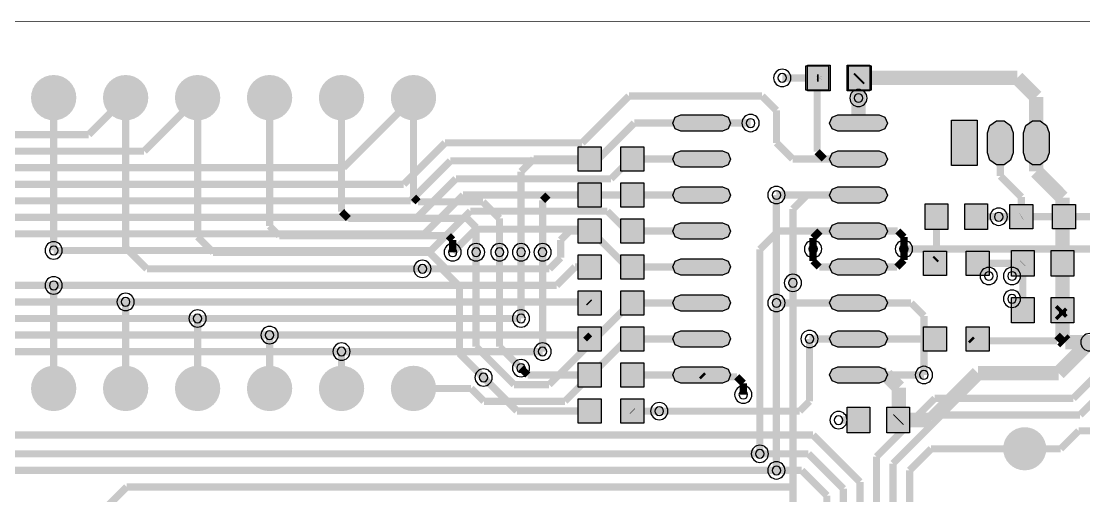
# Model space of a CAD drawing. Header units: millimetres. Extents: x -2 to 166, y 0 to 101.
# Drawn here: x 91.2 to 128.7, y 82.67 to 99.41 of the extents above; entities that cross this region are included whole.
import ezdxf

# ---------------------------------------------------------------- set-up
doc = ezdxf.new("R2010")
doc.units = ezdxf.units.MM
doc.header["$MEASUREMENT"] = 0
for name, color, linetype, true_color in [('Board-Outline-Layer', 7, 'Continuous', 0xff00ff), ('Bottom-Layer', 7, 'Continuous', 0x0000ff), ('Hole-Layer', 7, 'Continuous', 0x222222), ('Multi-Layer', 7, 'Continuous', 0xc0c0c0), ('Top-Layer', 7, 'Continuous', 0xff0000)]:
    doc.layers.add(name, color=color, linetype=linetype, true_color=true_color)

msp = doc.modelspace()

# ---------------------------------------------------------------- hatches: boundary and pattern name
at = {"layer": 'Bottom-Layer'}
for points in [[(91.543, 96.717, 1), (93.143, 96.717, 1)], [(91.543, 96.717, 1), (93.143, 96.717, 1)], [(94.083, 96.717, 1), (95.683, 96.717, 1)], [(94.083, 96.717, 1), (95.683, 96.717, 1)], [(96.623, 96.717, 1), (98.223, 96.717, 1)], [(96.623, 96.717, 1), (98.223, 96.717, 1)], [(99.164, 96.717, 1), (100.764, 96.717, 1)], [(99.164, 96.717, 1), (100.764, 96.717, 1)], [(101.704, 96.717, 1), (103.304, 96.717, 1)], [(101.704, 96.717, 1), (103.304, 96.717, 1)], [(104.244, 96.717, 1), (105.844, 96.717, 1)], [(104.244, 96.717, 1), (105.844, 96.717, 1)], [(119.694, 97.845), (119.694, 96.981), (118.888, 96.981), (118.888, 97.845)], [(121.201, 97.845), (121.201, 96.981), (120.395, 96.981), (120.395, 97.845)], [(115.946, 96.109), (116.149, 96.025), (116.233, 95.822), (116.149, 95.619), (115.946, 95.535), (114.482, 95.535), (114.279, 95.619), (114.195, 95.822), (114.279, 96.025), (114.482, 96.109)], [(121.484, 96.109), (121.687, 96.025), (121.771, 95.822), (121.687, 95.619), (121.484, 95.535), (120.02, 95.535), (119.817, 95.619), (119.733, 95.822), (119.817, 96.025), (120.02, 96.109)], [(124.038, 94.323), (124.038, 95.923), (124.938, 95.923), (124.938, 94.323)], [(126.208, 94.773), (126.122, 94.509), (125.897, 94.345), (125.619, 94.345), (125.394, 94.509), (125.308, 94.773), (125.308, 95.473), (125.394, 95.738), (125.619, 95.901), (125.897, 95.901), (126.122, 95.738), (126.208, 95.473)], [(127.478, 94.773), (127.392, 94.509), (127.167, 94.345), (126.889, 94.345), (126.664, 94.509), (126.578, 94.773), (126.578, 95.473), (126.664, 95.738), (126.889, 95.901), (127.167, 95.901), (127.392, 95.738), (127.478, 95.473)], [(111.664, 94.984), (111.664, 94.12), (110.858, 94.12), (110.858, 94.984)], [(113.171, 94.984), (113.171, 94.12), (112.364, 94.12), (112.364, 94.984)], [(115.946, 94.839), (116.149, 94.755), (116.233, 94.552), (116.149, 94.349), (115.946, 94.265), (114.482, 94.265), (114.279, 94.349), (114.195, 94.552), (114.279, 94.755), (114.482, 94.839)], [(121.484, 94.839), (121.687, 94.755), (121.771, 94.552), (121.687, 94.349), (121.484, 94.265), (120.02, 94.265), (119.817, 94.349), (119.733, 94.552), (119.817, 94.755), (120.02, 94.839)], [(111.664, 93.714), (111.664, 92.85), (110.858, 92.85), (110.858, 93.714)], [(113.171, 93.714), (113.171, 92.85), (112.364, 92.85), (112.364, 93.714)], [(115.946, 93.569), (116.149, 93.485), (116.233, 93.282), (116.149, 93.079), (115.946, 92.995), (114.482, 92.995), (114.279, 93.079), (114.195, 93.282), (114.279, 93.485), (114.482, 93.569)], [(121.484, 93.569), (121.687, 93.485), (121.771, 93.282), (121.687, 93.079), (121.484, 92.995), (120.02, 92.995), (119.817, 93.079), (119.733, 93.282), (119.817, 93.485), (120.02, 93.569)], [(111.664, 92.444), (111.664, 91.58), (110.858, 91.58), (110.858, 92.444)], [(113.171, 92.444), (113.171, 91.58), (112.364, 91.58), (112.364, 92.444)], [(115.946, 92.299), (116.149, 92.215), (116.233, 92.012), (116.149, 91.809), (115.946, 91.725), (114.482, 91.725), (114.279, 91.809), (114.195, 92.012), (114.279, 92.215), (114.482, 92.299)], [(121.484, 92.299), (121.687, 92.215), (121.771, 92.012), (121.687, 91.809), (121.484, 91.725), (120.02, 91.725), (119.817, 91.809), (119.733, 92.012), (119.817, 92.215), (120.02, 92.299)], [(111.664, 91.174), (111.664, 90.31), (110.858, 90.31), (110.858, 91.174)], [(113.171, 91.174), (113.171, 90.31), (112.364, 90.31), (112.364, 91.174)], [(115.946, 91.029), (116.149, 90.945), (116.233, 90.742), (116.149, 90.539), (115.946, 90.455), (114.482, 90.455), (114.279, 90.539), (114.195, 90.742), (114.279, 90.945), (114.482, 91.029)], [(121.484, 91.029), (121.687, 90.945), (121.771, 90.742), (121.687, 90.539), (121.484, 90.455), (120.02, 90.455), (119.817, 90.539), (119.733, 90.742), (119.817, 90.945), (120.02, 91.029)], [(111.664, 89.904), (111.664, 89.04), (110.858, 89.04), (110.858, 89.904)], [(113.171, 89.904), (113.171, 89.04), (112.364, 89.04), (112.364, 89.904)], [(115.946, 89.759), (116.149, 89.675), (116.233, 89.472), (116.149, 89.269), (115.946, 89.185), (114.482, 89.185), (114.279, 89.269), (114.195, 89.472), (114.279, 89.675), (114.482, 89.759)], [(121.484, 89.759), (121.687, 89.675), (121.771, 89.472), (121.687, 89.269), (121.484, 89.185), (120.02, 89.185), (119.817, 89.269), (119.733, 89.472), (119.817, 89.675), (120.02, 89.759)], [(111.664, 88.634), (111.664, 87.77), (110.858, 87.77), (110.858, 88.634)], [(113.171, 88.634), (113.171, 87.77), (112.364, 87.77), (112.364, 88.634)], [(115.946, 88.489), (116.149, 88.405), (116.233, 88.202), (116.149, 87.999), (115.946, 87.915), (114.482, 87.915), (114.279, 87.999), (114.195, 88.202), (114.279, 88.405), (114.482, 88.489)], [(121.484, 88.489), (121.687, 88.405), (121.771, 88.202), (121.687, 87.999), (121.484, 87.915), (120.02, 87.915), (119.817, 87.999), (119.733, 88.202), (119.817, 88.405), (120.02, 88.489)], [(91.543, 86.457, 1), (93.143, 86.457, 1)], [(91.543, 86.457, 1), (93.143, 86.457, 1)], [(94.083, 86.457, 1), (95.683, 86.457, 1)], [(94.083, 86.457, 1), (95.683, 86.457, 1)], [(96.623, 86.457, 1), (98.223, 86.457, 1)], [(96.623, 86.457, 1), (98.223, 86.457, 1)], [(99.164, 86.457, 1), (100.764, 86.457, 1)], [(99.164, 86.457, 1), (100.764, 86.457, 1)], [(101.704, 86.457, 1), (103.304, 86.457, 1)], [(101.704, 86.457, 1), (103.304, 86.457, 1)], [(104.244, 86.457, 1), (105.844, 86.457, 1)], [(104.244, 86.457, 1), (105.844, 86.457, 1)], [(111.664, 87.364), (111.664, 86.5), (110.858, 86.5), (110.858, 87.364)], [(113.171, 87.364), (113.171, 86.5), (112.364, 86.5), (112.364, 87.364)], [(115.946, 87.219), (116.149, 87.135), (116.233, 86.932), (116.149, 86.729), (115.946, 86.645), (114.482, 86.645), (114.279, 86.729), (114.195, 86.932), (114.279, 87.135), (114.482, 87.219)], [(121.484, 87.219), (121.687, 87.135), (121.771, 86.932), (121.687, 86.729), (121.484, 86.645), (120.02, 86.645), (119.817, 86.729), (119.733, 86.932), (119.817, 87.135), (120.02, 87.219)], [(111.664, 86.094), (111.664, 85.23), (110.858, 85.23), (110.858, 86.094)], [(113.171, 86.094), (113.171, 85.23), (112.364, 85.23), (112.364, 86.094)], [(120.352, 84.894), (120.352, 85.794), (121.152, 85.794), (121.152, 84.894)], [(121.752, 84.894), (121.752, 85.794), (122.552, 85.794), (122.552, 84.894)], [(125.857, 84.328, 1), (127.381, 84.328, 1)], [(125.857, 84.328, 1), (127.381, 84.328, 1)]]:
    msp.add_hatch(color=256, dxfattribs=at).paths.add_polyline_path(points)
at = {"layer": 'Hole-Layer'}
for points in [[(91.843, 96.717, 1), (92.843, 96.717, 1)], [(91.843, 96.717, 1), (92.843, 96.717, 1)], [(94.383, 96.717, 1), (95.383, 96.717, 1)], [(94.383, 96.717, 1), (95.383, 96.717, 1)], [(96.923, 96.717, 1), (97.923, 96.717, 1)], [(96.923, 96.717, 1), (97.923, 96.717, 1)], [(99.464, 96.717, 1), (100.464, 96.717, 1)], [(99.464, 96.717, 1), (100.464, 96.717, 1)], [(102.004, 96.717, 1), (103.004, 96.717, 1)], [(102.004, 96.717, 1), (103.004, 96.717, 1)], [(104.544, 96.717, 1), (105.544, 96.717, 1)], [(104.544, 96.717, 1), (105.544, 96.717, 1)], [(124.138, 95.123, 1), (124.838, 95.123, 1)], [(124.138, 95.123, 1), (124.838, 95.123, 1)], [(125.408, 95.123, 1), (126.108, 95.123, 1)], [(125.408, 95.123, 1), (126.108, 95.123, 1)], [(126.678, 95.123, 1), (127.378, 95.123, 1)], [(126.678, 95.123, 1), (127.378, 95.123, 1)], [(91.843, 86.457, 1), (92.843, 86.457, 1)], [(91.843, 86.457, 1), (92.843, 86.457, 1)], [(94.383, 86.457, 1), (95.383, 86.457, 1)], [(94.383, 86.457, 1), (95.383, 86.457, 1)], [(96.923, 86.457, 1), (97.923, 86.457, 1)], [(96.923, 86.457, 1), (97.923, 86.457, 1)], [(99.464, 86.457, 1), (100.464, 86.457, 1)], [(99.464, 86.457, 1), (100.464, 86.457, 1)], [(102.004, 86.457, 1), (103.004, 86.457, 1)], [(102.004, 86.457, 1), (103.004, 86.457, 1)], [(104.544, 86.457, 1), (105.544, 86.457, 1)], [(104.544, 86.457, 1), (105.544, 86.457, 1)], [(126.238, 84.328, 1), (127, 84.328, 1)], [(126.238, 84.328, 1), (127, 84.328, 1)]]:
    msp.add_hatch(color=256, dxfattribs=at).paths.add_polyline_path(points)
at = {"layer": 'Multi-Layer'}
for points in [[(91.543, 96.717, 1), (93.143, 96.717, 1)], [(91.543, 96.717, 1), (93.143, 96.717, 1)], [(91.543, 96.717, 1), (93.143, 96.717, 1)], [(91.543, 96.717, 1), (93.143, 96.717, 1)], [(91.543, 96.717, 1), (93.143, 96.717, 1)], [(91.543, 96.717, 1), (93.143, 96.717, 1)], [(94.083, 96.717, 1), (95.683, 96.717, 1)], [(94.083, 96.717, 1), (95.683, 96.717, 1)], [(94.083, 96.717, 1), (95.683, 96.717, 1)], [(94.083, 96.717, 1), (95.683, 96.717, 1)], [(94.083, 96.717, 1), (95.683, 96.717, 1)], [(94.083, 96.717, 1), (95.683, 96.717, 1)], [(96.623, 96.717, 1), (98.223, 96.717, 1)], [(96.623, 96.717, 1), (98.223, 96.717, 1)], [(96.623, 96.717, 1), (98.223, 96.717, 1)], [(96.623, 96.717, 1), (98.223, 96.717, 1)], [(96.623, 96.717, 1), (98.223, 96.717, 1)], [(96.623, 96.717, 1), (98.223, 96.717, 1)], [(99.164, 96.717, 1), (100.764, 96.717, 1)], [(99.164, 96.717, 1), (100.764, 96.717, 1)], [(99.164, 96.717, 1), (100.764, 96.717, 1)], [(99.164, 96.717, 1), (100.764, 96.717, 1)], [(99.164, 96.717, 1), (100.764, 96.717, 1)], [(99.164, 96.717, 1), (100.764, 96.717, 1)], [(101.704, 96.717, 1), (103.304, 96.717, 1)], [(101.704, 96.717, 1), (103.304, 96.717, 1)], [(101.704, 96.717, 1), (103.304, 96.717, 1)], [(101.704, 96.717, 1), (103.304, 96.717, 1)], [(101.704, 96.717, 1), (103.304, 96.717, 1)], [(101.704, 96.717, 1), (103.304, 96.717, 1)], [(104.244, 96.717, 1), (105.844, 96.717, 1)], [(104.244, 96.717, 1), (105.844, 96.717, 1)], [(104.244, 96.717, 1), (105.844, 96.717, 1)], [(104.244, 96.717, 1), (105.844, 96.717, 1)], [(104.244, 96.717, 1), (105.844, 96.717, 1)], [(104.244, 96.717, 1), (105.844, 96.717, 1)], [(124.038, 94.323), (124.038, 95.923), (124.938, 95.923), (124.938, 94.323)], [(124.038, 94.323), (124.038, 95.923), (124.938, 95.923), (124.938, 94.323)], [(124.038, 94.323), (124.038, 95.923), (124.938, 95.923), (124.938, 94.323)], [(126.208, 94.773), (126.122, 94.509), (125.897, 94.345), (125.619, 94.345), (125.394, 94.509), (125.308, 94.773), (125.308, 95.473), (125.394, 95.738), (125.619, 95.901), (125.897, 95.901), (126.122, 95.738), (126.208, 95.473)], [(126.208, 94.773), (126.122, 94.509), (125.897, 94.345), (125.619, 94.345), (125.394, 94.509), (125.308, 94.773), (125.308, 95.473), (125.394, 95.738), (125.619, 95.901), (125.897, 95.901), (126.122, 95.738), (126.208, 95.473)], [(126.208, 94.773), (126.122, 94.509), (125.897, 94.345), (125.619, 94.345), (125.394, 94.509), (125.308, 94.773), (125.308, 95.473), (125.394, 95.738), (125.619, 95.901), (125.897, 95.901), (126.122, 95.738), (126.208, 95.473)], [(127.478, 94.773), (127.392, 94.509), (127.167, 94.345), (126.889, 94.345), (126.664, 94.509), (126.578, 94.773), (126.578, 95.473), (126.664, 95.738), (126.889, 95.901), (127.167, 95.901), (127.392, 95.738), (127.478, 95.473)], [(127.478, 94.773), (127.392, 94.509), (127.167, 94.345), (126.889, 94.345), (126.664, 94.509), (126.578, 94.773), (126.578, 95.473), (126.664, 95.738), (126.889, 95.901), (127.167, 95.901), (127.392, 95.738), (127.478, 95.473)], [(127.478, 94.773), (127.392, 94.509), (127.167, 94.345), (126.889, 94.345), (126.664, 94.509), (126.578, 94.773), (126.578, 95.473), (126.664, 95.738), (126.889, 95.901), (127.167, 95.901), (127.392, 95.738), (127.478, 95.473)], [(91.543, 86.457, 1), (93.143, 86.457, 1)], [(91.543, 86.457, 1), (93.143, 86.457, 1)], [(91.543, 86.457, 1), (93.143, 86.457, 1)], [(91.543, 86.457, 1), (93.143, 86.457, 1)], [(91.543, 86.457, 1), (93.143, 86.457, 1)], [(91.543, 86.457, 1), (93.143, 86.457, 1)], [(94.083, 86.457, 1), (95.683, 86.457, 1)], [(94.083, 86.457, 1), (95.683, 86.457, 1)], [(94.083, 86.457, 1), (95.683, 86.457, 1)], [(94.083, 86.457, 1), (95.683, 86.457, 1)], [(94.083, 86.457, 1), (95.683, 86.457, 1)], [(94.083, 86.457, 1), (95.683, 86.457, 1)], [(96.623, 86.457, 1), (98.223, 86.457, 1)], [(96.623, 86.457, 1), (98.223, 86.457, 1)], [(96.623, 86.457, 1), (98.223, 86.457, 1)], [(96.623, 86.457, 1), (98.223, 86.457, 1)], [(96.623, 86.457, 1), (98.223, 86.457, 1)], [(96.623, 86.457, 1), (98.223, 86.457, 1)], [(99.164, 86.457, 1), (100.764, 86.457, 1)], [(99.164, 86.457, 1), (100.764, 86.457, 1)], [(99.164, 86.457, 1), (100.764, 86.457, 1)], [(99.164, 86.457, 1), (100.764, 86.457, 1)], [(99.164, 86.457, 1), (100.764, 86.457, 1)], [(99.164, 86.457, 1), (100.764, 86.457, 1)], [(101.704, 86.457, 1), (103.304, 86.457, 1)], [(101.704, 86.457, 1), (103.304, 86.457, 1)], [(101.704, 86.457, 1), (103.304, 86.457, 1)], [(101.704, 86.457, 1), (103.304, 86.457, 1)], [(101.704, 86.457, 1), (103.304, 86.457, 1)], [(101.704, 86.457, 1), (103.304, 86.457, 1)], [(104.244, 86.457, 1), (105.844, 86.457, 1)], [(104.244, 86.457, 1), (105.844, 86.457, 1)], [(104.244, 86.457, 1), (105.844, 86.457, 1)], [(104.244, 86.457, 1), (105.844, 86.457, 1)], [(104.244, 86.457, 1), (105.844, 86.457, 1)], [(104.244, 86.457, 1), (105.844, 86.457, 1)], [(125.857, 84.328, 1), (127.381, 84.328, 1)], [(125.857, 84.328, 1), (127.381, 84.328, 1)], [(125.857, 84.328, 1), (127.381, 84.328, 1)], [(125.857, 84.328, 1), (127.381, 84.328, 1)], [(125.857, 84.328, 1), (127.381, 84.328, 1)], [(125.857, 84.328, 1), (127.381, 84.328, 1)]]:
    msp.add_hatch(color=256, dxfattribs=at).paths.add_polyline_path(points)
at = {"layer": 'Top-Layer'}
for points in [[(91.543, 96.717, 1), (93.143, 96.717, 1)], [(91.543, 96.717, 1), (93.143, 96.717, 1)], [(94.083, 96.717, 1), (95.683, 96.717, 1)], [(94.083, 96.717, 1), (95.683, 96.717, 1)], [(96.623, 96.717, 1), (98.223, 96.717, 1)], [(96.623, 96.717, 1), (98.223, 96.717, 1)], [(99.164, 96.717, 1), (100.764, 96.717, 1)], [(99.164, 96.717, 1), (100.764, 96.717, 1)], [(101.704, 96.717, 1), (103.304, 96.717, 1)], [(101.704, 96.717, 1), (103.304, 96.717, 1)], [(104.244, 96.717, 1), (105.844, 96.717, 1)], [(104.244, 96.717, 1), (105.844, 96.717, 1)], [(118.952, 96.96), (118.952, 97.86), (119.752, 97.86), (119.752, 96.96)], [(120.352, 96.96), (120.352, 97.86), (121.152, 97.86), (121.152, 96.96)], [(114.482, 95.535), (114.279, 95.619), (114.195, 95.822), (114.279, 96.025), (114.482, 96.109), (115.946, 96.109), (116.149, 96.025), (116.233, 95.822), (116.149, 95.619), (115.946, 95.535)], [(120.02, 95.535), (119.817, 95.619), (119.733, 95.822), (119.817, 96.025), (120.02, 96.109), (121.484, 96.109), (121.687, 96.025), (121.771, 95.822), (121.687, 95.619), (121.484, 95.535)], [(124.038, 94.323), (124.038, 95.923), (124.938, 95.923), (124.938, 94.323)], [(126.208, 94.773), (126.122, 94.509), (125.897, 94.345), (125.619, 94.345), (125.394, 94.509), (125.308, 94.773), (125.308, 95.473), (125.394, 95.738), (125.619, 95.901), (125.897, 95.901), (126.122, 95.738), (126.208, 95.473)], [(127.478, 94.773), (127.392, 94.509), (127.167, 94.345), (126.889, 94.345), (126.664, 94.509), (126.578, 94.773), (126.578, 95.473), (126.664, 95.738), (126.889, 95.901), (127.167, 95.901), (127.392, 95.738), (127.478, 95.473)], [(114.482, 94.265), (114.279, 94.349), (114.195, 94.552), (114.279, 94.755), (114.482, 94.839), (115.946, 94.839), (116.149, 94.755), (116.233, 94.552), (116.149, 94.349), (115.946, 94.265)], [(120.02, 94.265), (119.817, 94.349), (119.733, 94.552), (119.817, 94.755), (120.02, 94.839), (121.484, 94.839), (121.687, 94.755), (121.771, 94.552), (121.687, 94.349), (121.484, 94.265)], [(114.482, 92.995), (114.279, 93.079), (114.195, 93.282), (114.279, 93.485), (114.482, 93.569), (115.946, 93.569), (116.149, 93.485), (116.233, 93.282), (116.149, 93.079), (115.946, 92.995)], [(120.02, 92.995), (119.817, 93.079), (119.733, 93.282), (119.817, 93.485), (120.02, 93.569), (121.484, 93.569), (121.687, 93.485), (121.771, 93.282), (121.687, 93.079), (121.484, 92.995)], [(123.106, 92.068), (123.106, 92.968), (123.906, 92.968), (123.906, 92.068)], [(124.506, 92.068), (124.506, 92.968), (125.306, 92.968), (125.306, 92.068)], [(126.098, 92.088), (126.098, 92.952), (126.904, 92.952), (126.904, 92.088)], [(127.604, 92.088), (127.604, 92.952), (128.411, 92.952), (128.411, 92.088)], [(114.482, 91.725), (114.279, 91.809), (114.195, 92.012), (114.279, 92.215), (114.482, 92.299), (115.946, 92.299), (116.149, 92.215), (116.233, 92.012), (116.149, 91.809), (115.946, 91.725)], [(120.02, 91.725), (119.817, 91.809), (119.733, 92.012), (119.817, 92.215), (120.02, 92.299), (121.484, 92.299), (121.687, 92.215), (121.771, 92.012), (121.687, 91.809), (121.484, 91.725)], [(123.856, 91.301), (123.856, 90.437), (123.05, 90.437), (123.05, 91.301)], [(125.363, 91.301), (125.363, 90.437), (124.556, 90.437), (124.556, 91.301)], [(126.951, 91.322), (126.951, 90.422), (126.151, 90.422), (126.151, 91.322)], [(128.351, 91.322), (128.351, 90.422), (127.551, 90.422), (127.551, 91.322)], [(114.482, 90.455), (114.279, 90.539), (114.195, 90.742), (114.279, 90.945), (114.482, 91.029), (115.946, 91.029), (116.149, 90.945), (116.233, 90.742), (116.149, 90.539), (115.946, 90.455)], [(120.02, 90.455), (119.817, 90.539), (119.733, 90.742), (119.817, 90.945), (120.02, 91.029), (121.484, 91.029), (121.687, 90.945), (121.771, 90.742), (121.687, 90.539), (121.484, 90.455)], [(114.482, 89.185), (114.279, 89.269), (114.195, 89.472), (114.279, 89.675), (114.482, 89.759), (115.946, 89.759), (116.149, 89.675), (116.233, 89.472), (116.149, 89.269), (115.946, 89.185)], [(120.02, 89.185), (119.817, 89.269), (119.733, 89.472), (119.817, 89.675), (120.02, 89.759), (121.484, 89.759), (121.687, 89.675), (121.771, 89.472), (121.687, 89.269), (121.484, 89.185)], [(126.951, 89.671), (126.951, 88.771), (126.151, 88.771), (126.151, 89.671)], [(128.351, 89.671), (128.351, 88.771), (127.551, 88.771), (127.551, 89.671)], [(123.856, 88.634), (123.856, 87.77), (123.05, 87.77), (123.05, 88.634)], [(125.363, 88.634), (125.363, 87.77), (124.556, 87.77), (124.556, 88.634)], [(114.482, 87.915), (114.279, 87.999), (114.195, 88.202), (114.279, 88.405), (114.482, 88.489), (115.946, 88.489), (116.149, 88.405), (116.233, 88.202), (116.149, 87.999), (115.946, 87.915)], [(120.02, 87.915), (119.817, 87.999), (119.733, 88.202), (119.817, 88.405), (120.02, 88.489), (121.484, 88.489), (121.687, 88.405), (121.771, 88.202), (121.687, 87.999), (121.484, 87.915)], [(91.543, 86.457, 1), (93.143, 86.457, 1)], [(91.543, 86.457, 1), (93.143, 86.457, 1)], [(94.083, 86.457, 1), (95.683, 86.457, 1)], [(94.083, 86.457, 1), (95.683, 86.457, 1)], [(96.623, 86.457, 1), (98.223, 86.457, 1)], [(96.623, 86.457, 1), (98.223, 86.457, 1)], [(99.164, 86.457, 1), (100.764, 86.457, 1)], [(99.164, 86.457, 1), (100.764, 86.457, 1)], [(101.704, 86.457, 1), (103.304, 86.457, 1)], [(101.704, 86.457, 1), (103.304, 86.457, 1)], [(104.244, 86.457, 1), (105.844, 86.457, 1)], [(104.244, 86.457, 1), (105.844, 86.457, 1)], [(114.482, 86.645), (114.279, 86.729), (114.195, 86.932), (114.279, 87.135), (114.482, 87.219), (115.946, 87.219), (116.149, 87.135), (116.233, 86.932), (116.149, 86.729), (115.946, 86.645)], [(120.02, 86.645), (119.817, 86.729), (119.733, 86.932), (119.817, 87.135), (120.02, 87.219), (121.484, 87.219), (121.687, 87.135), (121.771, 86.932), (121.687, 86.729), (121.484, 86.645)], [(125.857, 84.328, 1), (127.381, 84.328, 1)], [(125.857, 84.328, 1), (127.381, 84.328, 1)]]:
    msp.add_hatch(color=256, dxfattribs=at).paths.add_polyline_path(points)

# ---------------------------------------------------------------- linework, layer by layer
at = {"layer": 'Board-Outline-Layer', "const_width": 0.0254}
msp.add_lwpolyline([(0, 67.081), (3.439, 67.081), (3.439, 89.964), (0, 89.964), (0, 95.4, -0.414), (4, 99.4), (162, 99.4, -0.414), (166, 95.4), (166, 4, -0.414), (162, 0), (4, 0, -0.414), (0, 4)], format="xyb", close=True, dxfattribs=at)
at = {"layer": 'Bottom-Layer'}
for points in [[(119.694, 97.845), (119.694, 96.981), (118.888, 96.981), (118.888, 97.845)], [(121.201, 97.845), (121.201, 96.981), (120.395, 96.981), (120.395, 97.845)], [(115.946, 96.109), (116.149, 96.025), (116.233, 95.822), (116.149, 95.619), (115.946, 95.535), (114.482, 95.535), (114.279, 95.619), (114.195, 95.822), (114.279, 96.025), (114.482, 96.109)], [(121.484, 96.109), (121.687, 96.025), (121.771, 95.822), (121.687, 95.619), (121.484, 95.535), (120.02, 95.535), (119.817, 95.619), (119.733, 95.822), (119.817, 96.025), (120.02, 96.109)], [(124.038, 94.323), (124.038, 95.923), (124.938, 95.923), (124.938, 94.323)], [(126.208, 94.773), (126.122, 94.509), (125.897, 94.345), (125.619, 94.345), (125.394, 94.509), (125.308, 94.773), (125.308, 95.473), (125.394, 95.738), (125.619, 95.901), (125.897, 95.901), (126.122, 95.738), (126.208, 95.473)], [(127.478, 94.773), (127.392, 94.509), (127.167, 94.345), (126.889, 94.345), (126.664, 94.509), (126.578, 94.773), (126.578, 95.473), (126.664, 95.738), (126.889, 95.901), (127.167, 95.901), (127.392, 95.738), (127.478, 95.473)], [(111.664, 94.984), (111.664, 94.12), (110.858, 94.12), (110.858, 94.984)], [(113.171, 94.984), (113.171, 94.12), (112.364, 94.12), (112.364, 94.984)], [(115.946, 94.839), (116.149, 94.755), (116.233, 94.552), (116.149, 94.349), (115.946, 94.265), (114.482, 94.265), (114.279, 94.349), (114.195, 94.552), (114.279, 94.755), (114.482, 94.839)], [(121.484, 94.839), (121.687, 94.755), (121.771, 94.552), (121.687, 94.349), (121.484, 94.265), (120.02, 94.265), (119.817, 94.349), (119.733, 94.552), (119.817, 94.755), (120.02, 94.839)], [(111.664, 93.714), (111.664, 92.85), (110.858, 92.85), (110.858, 93.714)], [(113.171, 93.714), (113.171, 92.85), (112.364, 92.85), (112.364, 93.714)], [(115.946, 93.569), (116.149, 93.485), (116.233, 93.282), (116.149, 93.079), (115.946, 92.995), (114.482, 92.995), (114.279, 93.079), (114.195, 93.282), (114.279, 93.485), (114.482, 93.569)], [(121.484, 93.569), (121.687, 93.485), (121.771, 93.282), (121.687, 93.079), (121.484, 92.995), (120.02, 92.995), (119.817, 93.079), (119.733, 93.282), (119.817, 93.485), (120.02, 93.569)], [(111.664, 92.444), (111.664, 91.58), (110.858, 91.58), (110.858, 92.444)], [(113.171, 92.444), (113.171, 91.58), (112.364, 91.58), (112.364, 92.444)], [(115.946, 92.299), (116.149, 92.215), (116.233, 92.012), (116.149, 91.809), (115.946, 91.725), (114.482, 91.725), (114.279, 91.809), (114.195, 92.012), (114.279, 92.215), (114.482, 92.299)], [(121.484, 92.299), (121.687, 92.215), (121.771, 92.012), (121.687, 91.809), (121.484, 91.725), (120.02, 91.725), (119.817, 91.809), (119.733, 92.012), (119.817, 92.215), (120.02, 92.299)], [(111.664, 91.174), (111.664, 90.31), (110.858, 90.31), (110.858, 91.174)], [(113.171, 91.174), (113.171, 90.31), (112.364, 90.31), (112.364, 91.174)], [(115.946, 91.029), (116.149, 90.945), (116.233, 90.742), (116.149, 90.539), (115.946, 90.455), (114.482, 90.455), (114.279, 90.539), (114.195, 90.742), (114.279, 90.945), (114.482, 91.029)], [(121.484, 91.029), (121.687, 90.945), (121.771, 90.742), (121.687, 90.539), (121.484, 90.455), (120.02, 90.455), (119.817, 90.539), (119.733, 90.742), (119.817, 90.945), (120.02, 91.029)], [(111.664, 89.904), (111.664, 89.04), (110.858, 89.04), (110.858, 89.904)], [(113.171, 89.904), (113.171, 89.04), (112.364, 89.04), (112.364, 89.904)], [(115.946, 89.759), (116.149, 89.675), (116.233, 89.472), (116.149, 89.269), (115.946, 89.185), (114.482, 89.185), (114.279, 89.269), (114.195, 89.472), (114.279, 89.675), (114.482, 89.759)], [(121.484, 89.759), (121.687, 89.675), (121.771, 89.472), (121.687, 89.269), (121.484, 89.185), (120.02, 89.185), (119.817, 89.269), (119.733, 89.472), (119.817, 89.675), (120.02, 89.759)], [(111.664, 88.634), (111.664, 87.77), (110.858, 87.77), (110.858, 88.634)], [(113.171, 88.634), (113.171, 87.77), (112.364, 87.77), (112.364, 88.634)], [(115.946, 88.489), (116.149, 88.405), (116.233, 88.202), (116.149, 87.999), (115.946, 87.915), (114.482, 87.915), (114.279, 87.999), (114.195, 88.202), (114.279, 88.405), (114.482, 88.489)], [(121.484, 88.489), (121.687, 88.405), (121.771, 88.202), (121.687, 87.999), (121.484, 87.915), (120.02, 87.915), (119.817, 87.999), (119.733, 88.202), (119.817, 88.405), (120.02, 88.489)], [(111.664, 87.364), (111.664, 86.5), (110.858, 86.5), (110.858, 87.364)], [(113.171, 87.364), (113.171, 86.5), (112.364, 86.5), (112.364, 87.364)], [(115.946, 87.219), (116.149, 87.135), (116.233, 86.932), (116.149, 86.729), (115.946, 86.645), (114.482, 86.645), (114.279, 86.729), (114.195, 86.932), (114.279, 87.135), (114.482, 87.219)], [(121.484, 87.219), (121.687, 87.135), (121.771, 86.932), (121.687, 86.729), (121.484, 86.645), (120.02, 86.645), (119.817, 86.729), (119.733, 86.932), (119.817, 87.135), (120.02, 87.219)], [(111.664, 86.094), (111.664, 85.23), (110.858, 85.23), (110.858, 86.094)], [(113.171, 86.094), (113.171, 85.23), (112.364, 85.23), (112.364, 86.094)], [(120.352, 84.894), (120.352, 85.794), (121.152, 85.794), (121.152, 84.894)], [(121.752, 84.894), (121.752, 85.794), (122.552, 85.794), (122.552, 84.894)]]:
    msp.add_lwpolyline(points, close=True, dxfattribs=at)
for points, const_width in [([(119.291, 97.413), (119.291, 94.806)], 0.254), ([(119.35, 97.413), (119.291, 97.413)], 0.254), ([(119.352, 97.416), (119.35, 97.413)], 0.254), ([(120.752, 97.367), (120.798, 97.413)], 0.508), ([(120.752, 96.705), (120.752, 97.367)], 0.508), ([(120.798, 97.413), (126.361, 97.413)], 0.508), ([(126.361, 97.413), (127.028, 96.746)], 0.508), ([(92.343, 91.326), (92.343, 96.717)], 0.254), ([(94.883, 96.717), (94.883, 91.426)], 0.254), ([(97.423, 91.807), (97.423, 96.717)], 0.254), ([(99.964, 92.188), (99.964, 96.717)], 0.254), ([(102.504, 92.696), (102.504, 96.717)], 0.254), ([(105.044, 96.717), (105.044, 93.204)], 0.254), ([(127.028, 96.746), (127.028, 95.123)], 0.508), ([(115.214, 95.822), (116.944, 95.822)], 0.254), ([(119.291, 94.806), (119.545, 94.552)], 0.254), ([(108.84, 94.108), (109.284, 94.552)], 0.254), ([(109.284, 94.552), (111.261, 94.552)], 0.254), ([(115.214, 94.552), (112.768, 94.552)], 0.254), ([(119.545, 94.552), (120.752, 94.552)], 0.254), ([(108.84, 91.261), (108.84, 94.108)], 0.254), ([(109.792, 93.282), (109.602, 93.092)], 0.254), ([(111.261, 93.282), (109.792, 93.282)], 0.254), ([(112.768, 93.282), (115.214, 93.282)], 0.254), ([(117.854, 93.282), (120.752, 93.282)], 0.254), ([(105.044, 93.204), (105.207, 93.04)], 0.254), ([(105.207, 93.04), (107.493, 93.04)], 0.254), ([(107.493, 93.04), (108.078, 92.455)], 0.254), ([(109.602, 93.092), (109.602, 91.261)], 0.254), ([(102.743, 92.456), (102.504, 92.696)], 0.254), ([(125.702, 92.517), (129.413, 92.517)], 0.254), ([(100.306, 91.845), (99.964, 92.188)], 0.254), ([(106.934, 92.456), (102.743, 92.456)], 0.254), ([(107.252, 92.138), (106.934, 92.456)], 0.254), ([(107.252, 91.261), (107.252, 92.138)], 0.254), ([(108.078, 92.455), (108.078, 91.261)], 0.254), ([(97.969, 91.261), (97.423, 91.807)], 0.254), ([(106.275, 91.845), (100.306, 91.845)], 0.254), ([(106.426, 91.694), (106.275, 91.845)], 0.254), ([(110.554, 92.012), (110.236, 91.694)], 0.254), ([(111.261, 92.012), (110.554, 92.012)], 0.254), ([(115.214, 92.012), (112.768, 92.012)], 0.254), ([(117.92, 92.012), (117.27, 91.362)], 0.254), ([(120.752, 92.012), (117.92, 92.012)], 0.254), ([(122.139, 92.012), (120.752, 92.012)], 0.254), ([(122.355, 91.796), (122.139, 92.012)], 0.254), ([(122.355, 91.377), (122.355, 91.796)], 0.254), ([(94.883, 91.426), (95.632, 90.677)], 0.254), ([(106.426, 91.261), (106.426, 91.694)], 0.254), ([(110.236, 91.694), (110.236, 91.07)], 0.254), ([(105.6, 91.261), (97.969, 91.261)], 0.254), ([(106.184, 90.677), (105.6, 91.261)], 0.254), ([(110.236, 91.07), (109.844, 90.677)], 0.254), ([(117.27, 91.362), (117.27, 84.15)], 0.254), ([(119.149, 91.377), (119.149, 90.958)], 0.254), ([(122.355, 91.377), (131.001, 91.377)], 0.254), ([(95.632, 90.677), (105.358, 90.677)], 0.254), ([(109.844, 90.677), (106.184, 90.677)], 0.254), ([(110.745, 90.742), (110.096, 90.093)], 0.254), ([(111.261, 90.742), (110.745, 90.742)], 0.254), ([(115.214, 90.742), (112.768, 90.742)], 0.254), ([(119.149, 90.958), (119.365, 90.742)], 0.254), ([(119.365, 90.742), (120.752, 90.742)], 0.254), ([(92.343, 90.093), (92.343, 86.457)], 0.254), ([(110.096, 90.093), (92.343, 90.093)], 0.254), ([(118.438, 82.982), (118.438, 90.183)], 0.254), ([(94.883, 89.509), (94.883, 86.457)], 0.254), ([(111.224, 89.509), (94.883, 89.509)], 0.254), ([(111.261, 89.472), (111.224, 89.509)], 0.254), ([(115.214, 89.472), (112.768, 89.472)], 0.254), ([(117.854, 89.472), (117.854, 83.566)], 0.254), ([(122.609, 89.472), (120.752, 89.472)], 0.254), ([(123.063, 89.018), (122.609, 89.472)], 0.254), ([(97.423, 88.925), (97.423, 86.457)], 0.254), ([(97.423, 88.925), (108.839, 88.925)], 0.254), ([(123.063, 86.932), (123.063, 89.018)], 0.254), ([(99.964, 88.341), (99.964, 86.457)], 0.254), ([(99.964, 88.341), (111.122, 88.341)], 0.254), ([(111.122, 88.341), (111.261, 88.202)], 0.254), ([(115.214, 88.202), (112.768, 88.202)], 0.254), ([(119.022, 88.202), (120.752, 88.202)], 0.254), ([(127.813, 86.995), (128.905, 88.087)], 0.508), ([(128.905, 88.087), (135.585, 88.087)], 0.508), ([(102.504, 87.757), (109.601, 87.757)], 0.254), ([(109.08, 86.932), (108.839, 87.173)], 0.254), ([(111.261, 86.932), (109.08, 86.932)], 0.254), ([(112.768, 86.932), (115.214, 86.932)], 0.254), ([(120.752, 86.932), (121.729, 86.932)], 0.508), ([(121.729, 86.932), (122.174, 86.487)], 0.508), ([(123.317, 85.344), (124.968, 86.995)], 0.508), ([(124.968, 86.995), (127.813, 86.995)], 0.508), ([(108.698, 85.662), (107.517, 86.843)], 0.254), ([(122.174, 86.487), (122.174, 85.366)], 0.508), ([(111.261, 85.662), (108.698, 85.662)], 0.254), ([(112.775, 85.655), (112.768, 85.662)], 0.254), ([(113.72, 85.655), (112.775, 85.655)], 0.254), ([(122.174, 85.366), (122.152, 85.344)], 0.508), ([(122.152, 85.344), (123.317, 85.344)], 0.508), ([(120.752, 85.344), (120.142, 85.344)], 0.254), ([(127.889, 84.328), (128.524, 84.963)], 0.254), ([(128.524, 84.963), (129.205, 84.963)], 0.254), ([(126.619, 84.328), (127.889, 84.328)], 0.254), ([(117.854, 83.566), (88.93, 83.566)], 0.254), ([(92.715, 80.777), (94.92, 82.982)], 0.254), ([(94.92, 82.982), (118.438, 82.982)], 0.254), ([(118.438, 82.982), (118.438, 81.587)], 0.254)]:
    msp.add_lwpolyline(points, dxfattribs=dict(at, const_width=const_width))
at = {"layer": 'Hole-Layer'}
for points in [[(117.908, 97.413, 1), (118.213, 97.413, 1)], [(120.6, 96.705, 1), (120.905, 96.705, 1)], [(116.792, 95.822, 1), (117.097, 95.822, 1)], [(117.702, 93.282, 1), (118.007, 93.282, 1)], [(125.549, 92.517, 1), (125.854, 92.517, 1)], [(118.997, 91.377, 1), (119.302, 91.377, 1)], [(122.203, 91.377, 1), (122.508, 91.377, 1)], [(92.191, 91.326, 1), (92.496, 91.326, 1)], [(106.274, 91.261, 1), (106.579, 91.261, 1)], [(107.1, 91.261, 1), (107.405, 91.261, 1)], [(107.925, 91.261, 1), (108.23, 91.261, 1)], [(108.687, 91.261, 1), (108.992, 91.261, 1)], [(109.449, 91.261, 1), (109.754, 91.261, 1)], [(105.206, 90.677, 1), (105.511, 90.677, 1)], [(125.197, 90.424, 1), (125.502, 90.424, 1)], [(126.019, 90.424, 1), (126.324, 90.424, 1)], [(92.191, 90.093, 1), (92.496, 90.093, 1)], [(118.286, 90.183, 1), (118.591, 90.183, 1)], [(94.731, 89.509, 1), (95.036, 89.509, 1)], [(126.018, 89.621, 1), (126.323, 89.621, 1)], [(117.702, 89.472, 1), (118.007, 89.472, 1)], [(97.271, 88.925, 1), (97.576, 88.925, 1)], [(108.687, 88.925, 1), (108.992, 88.925, 1)], [(99.811, 88.341, 1), (100.116, 88.341, 1)], [(118.87, 88.202, 1), (119.175, 88.202, 1)], [(102.351, 87.757, 1), (102.656, 87.757, 1)], [(109.449, 87.757, 1), (109.754, 87.757, 1)], [(108.687, 87.173, 1), (108.992, 87.173, 1)], [(122.911, 86.932, 1), (123.216, 86.932, 1)], [(107.365, 86.843, 1), (107.67, 86.843, 1)], [(116.534, 86.239, 1), (116.839, 86.239, 1)], [(113.568, 85.655, 1), (113.873, 85.655, 1)], [(119.894, 85.339, 1), (120.199, 85.339, 1)], [(117.118, 84.15, 1), (117.423, 84.15, 1)], [(117.702, 83.566, 1), (118.007, 83.566, 1)]]:
    msp.add_lwpolyline(points, format="xyb", close=True, dxfattribs=at)
at = {"layer": 'Multi-Layer'}
for points in [[(117.756, 97.413, 1), (118.366, 97.413), (118.366, 97.413, 1), (117.756, 97.413)], [(120.447, 96.705, 1), (121.057, 96.705), (121.057, 96.705, 1), (120.447, 96.705)], [(116.639, 95.822, 1), (117.249, 95.822), (117.249, 95.822, 1), (116.639, 95.822)], [(117.549, 93.282, 1), (118.159, 93.282), (118.159, 93.282, 1), (117.549, 93.282)], [(125.397, 92.517, 1), (126.007, 92.517), (126.007, 92.517, 1), (125.397, 92.517)], [(92.038, 91.326, 1), (92.648, 91.326), (92.648, 91.326, 1), (92.038, 91.326)], [(106.121, 91.261, 1), (106.731, 91.261), (106.731, 91.261, 1), (106.121, 91.261)], [(106.947, 91.261, 1), (107.557, 91.261), (107.557, 91.261, 1), (106.947, 91.261)], [(107.773, 91.261, 1), (108.383, 91.261), (108.383, 91.261, 1), (107.773, 91.261)], [(108.535, 91.261, 1), (109.145, 91.261), (109.145, 91.261, 1), (108.535, 91.261)], [(109.297, 91.261, 1), (109.907, 91.261), (109.907, 91.261, 1), (109.297, 91.261)], [(118.844, 91.377, 1), (119.454, 91.377), (119.454, 91.377, 1), (118.844, 91.377)], [(122.05, 91.377, 1), (122.66, 91.377), (122.66, 91.377, 1), (122.05, 91.377)], [(105.053, 90.677, 1), (105.663, 90.677), (105.663, 90.677, 1), (105.053, 90.677)], [(92.038, 90.093, 1), (92.648, 90.093), (92.648, 90.093, 1), (92.038, 90.093)], [(118.133, 90.183, 1), (118.743, 90.183), (118.743, 90.183, 1), (118.133, 90.183)], [(125.044, 90.424, 1), (125.654, 90.424), (125.654, 90.424, 1), (125.044, 90.424)], [(125.866, 90.424, 1), (126.476, 90.424), (126.476, 90.424, 1), (125.866, 90.424)], [(94.578, 89.509, 1), (95.188, 89.509), (95.188, 89.509, 1), (94.578, 89.509)], [(117.549, 89.472, 1), (118.159, 89.472), (118.159, 89.472, 1), (117.549, 89.472)], [(125.866, 89.621, 1), (126.476, 89.621), (126.476, 89.621, 1), (125.866, 89.621)], [(97.118, 88.925, 1), (97.728, 88.925), (97.728, 88.925, 1), (97.118, 88.925)], [(108.534, 88.925, 1), (109.144, 88.925), (109.144, 88.925, 1), (108.534, 88.925)], [(99.659, 88.341, 1), (100.269, 88.341), (100.269, 88.341, 1), (99.659, 88.341)], [(118.717, 88.202, 1), (119.327, 88.202), (119.327, 88.202, 1), (118.717, 88.202)], [(128.6, 88.087, 1), (129.21, 88.087), (129.21, 88.087, 1), (128.6, 88.087)], [(102.199, 87.757, 1), (102.809, 87.757), (102.809, 87.757, 1), (102.199, 87.757)], [(109.296, 87.757, 1), (109.906, 87.757), (109.906, 87.757, 1), (109.296, 87.757)], [(108.534, 87.173, 1), (109.144, 87.173), (109.144, 87.173, 1), (108.534, 87.173)], [(107.212, 86.843, 1), (107.822, 86.843), (107.822, 86.843, 1), (107.212, 86.843)], [(122.758, 86.932, 1), (123.368, 86.932), (123.368, 86.932, 1), (122.758, 86.932)], [(116.381, 86.239, 1), (116.991, 86.239), (116.991, 86.239, 1), (116.381, 86.239)], [(113.415, 85.655, 1), (114.025, 85.655), (114.025, 85.655, 1), (113.415, 85.655)], [(119.742, 85.339, 1), (120.352, 85.339), (120.352, 85.339, 1), (119.742, 85.339)], [(116.965, 84.15, 1), (117.575, 84.15), (117.575, 84.15, 1), (116.965, 84.15)], [(117.549, 83.566, 1), (118.159, 83.566), (118.159, 83.566, 1), (117.549, 83.566)]]:
    msp.add_lwpolyline(points, format="xyb", dxfattribs=at)
for points in [[(124.038, 94.323), (124.038, 95.923), (124.938, 95.923), (124.938, 94.323)], [(124.038, 94.323), (124.038, 95.923), (124.938, 95.923), (124.938, 94.323)], [(124.038, 94.323), (124.038, 95.923), (124.938, 95.923), (124.938, 94.323)], [(126.208, 94.773), (126.122, 94.509), (125.897, 94.345), (125.619, 94.345), (125.394, 94.509), (125.308, 94.773), (125.308, 95.473), (125.394, 95.738), (125.619, 95.901), (125.897, 95.901), (126.122, 95.738), (126.208, 95.473)], [(126.208, 94.773), (126.122, 94.509), (125.897, 94.345), (125.619, 94.345), (125.394, 94.509), (125.308, 94.773), (125.308, 95.473), (125.394, 95.738), (125.619, 95.901), (125.897, 95.901), (126.122, 95.738), (126.208, 95.473)], [(126.208, 94.773), (126.122, 94.509), (125.897, 94.345), (125.619, 94.345), (125.394, 94.509), (125.308, 94.773), (125.308, 95.473), (125.394, 95.738), (125.619, 95.901), (125.897, 95.901), (126.122, 95.738), (126.208, 95.473)], [(127.478, 94.773), (127.392, 94.509), (127.167, 94.345), (126.889, 94.345), (126.664, 94.509), (126.578, 94.773), (126.578, 95.473), (126.664, 95.738), (126.889, 95.901), (127.167, 95.901), (127.392, 95.738), (127.478, 95.473)], [(127.478, 94.773), (127.392, 94.509), (127.167, 94.345), (126.889, 94.345), (126.664, 94.509), (126.578, 94.773), (126.578, 95.473), (126.664, 95.738), (126.889, 95.901), (127.167, 95.901), (127.392, 95.738), (127.478, 95.473)], [(127.478, 94.773), (127.392, 94.509), (127.167, 94.345), (126.889, 94.345), (126.664, 94.509), (126.578, 94.773), (126.578, 95.473), (126.664, 95.738), (126.889, 95.901), (127.167, 95.901), (127.392, 95.738), (127.478, 95.473)]]:
    msp.add_lwpolyline(points, close=True, dxfattribs=at)
at = {"layer": 'Top-Layer'}
for points, const_width in [([(118.061, 97.413), (119.35, 97.413)], 0.254), ([(119.35, 97.413), (119.352, 97.41)], 0.254), ([(120.752, 97.41), (120.752, 96.705)], 0.508), ([(93.581, 95.414), (94.883, 96.717)], 0.254), ([(97.423, 96.717), (95.537, 94.83)], 0.254), ([(102.573, 94.246), (105.044, 96.717)], 0.254), ([(112.649, 96.774), (110.998, 95.123)], 0.254), ([(117.348, 96.774), (112.649, 96.774)], 0.254), ([(117.856, 96.266), (117.348, 96.774)], 0.254), ([(120.752, 96.705), (120.752, 95.822)], 0.508), ([(117.856, 95.123), (117.856, 96.266)], 0.254), ([(112.84, 95.822), (111.506, 94.488)], 0.254), ([(115.214, 95.822), (112.84, 95.822)], 0.254), ([(65.694, 95.414), (93.581, 95.414)], 0.254), ([(127.028, 94.113), (127.028, 95.123)], 0.508), ([(95.537, 94.83), (66.931, 94.83)], 0.254), ([(106.159, 95.123), (104.698, 93.662)], 0.254), ([(110.998, 95.123), (106.159, 95.123)], 0.254), ([(118.427, 94.552), (117.856, 95.123)], 0.254), ([(125.758, 95.123), (125.758, 93.952)], 0.254), ([(106.35, 94.488), (104.94, 93.078)], 0.254), ([(111.506, 94.488), (106.35, 94.488)], 0.254), ([(112.713, 94.552), (112.014, 93.853)], 0.254), ([(115.214, 94.552), (112.713, 94.552)], 0.254), ([(120.752, 94.552), (118.427, 94.552)], 0.254), ([(74.551, 94.246), (102.573, 94.246)], 0.254), ([(127.951, 93.19), (127.028, 94.113)], 0.508), ([(104.698, 93.662), (64.906, 93.662)], 0.254), ([(106.541, 93.853), (105.182, 92.494)], 0.254), ([(112.014, 93.853), (106.541, 93.853)], 0.254), ([(125.758, 93.952), (126.501, 93.21)], 0.254), ([(106.795, 93.282), (105.423, 91.91)], 0.254), ([(115.214, 93.282), (106.795, 93.282)], 0.254), ([(117.854, 89.472), (117.854, 93.282)], 0.254), ([(118.438, 92.784), (118.936, 93.282)], 0.254), ([(118.936, 93.282), (120.752, 93.282)], 0.254), ([(127.951, 90.872), (127.951, 93.19)], 0.508), ([(104.94, 93.078), (69.471, 93.078)], 0.254), ([(126.501, 93.21), (126.501, 92.52)], 0.254), ([(105.665, 91.326), (107.049, 92.71)], 0.254), ([(107.049, 92.71), (111.887, 92.71)], 0.254), ([(111.887, 92.71), (112.585, 92.012)], 0.254), ([(118.438, 90.183), (118.438, 92.784)], 0.254), ([(123.506, 92.518), (123.506, 91.05)], 0.254), ([(124.906, 92.518), (125.702, 92.518)], 0.254), ([(125.702, 92.518), (126.498, 92.518)], 0.254), ([(126.498, 92.518), (126.501, 92.52)], 0.254), ([(105.182, 92.494), (72.011, 92.494)], 0.254), ([(105.423, 91.91), (74.551, 91.91)], 0.254), ([(106.426, 91.261), (107.24, 92.075)], 0.254), ([(107.24, 92.075), (111.252, 92.075)], 0.254), ([(111.252, 92.075), (112.585, 90.742)], 0.254), ([(112.585, 92.012), (115.214, 92.012)], 0.254), ([(119.393, 92.012), (119.149, 91.768)], 0.254), ([(119.149, 91.768), (119.149, 91.377)], 0.254), ([(120.752, 92.012), (119.393, 92.012)], 0.254), ([(92.343, 91.326), (105.665, 91.326)], 0.254), ([(107.252, 91.261), (107.252, 87.934)], 0.254), ([(108.078, 91.261), (108.078, 87.934)], 0.254), ([(108.84, 88.926), (108.84, 91.261)], 0.254), ([(109.602, 91.261), (109.602, 87.758)], 0.254), ([(122.355, 90.986), (122.355, 91.377)], 0.254), ([(123.506, 91.05), (123.453, 90.996)], 0.254), ([(106.046, 90.677), (105.358, 90.677)], 0.254), ([(106.668, 90.055), (106.046, 90.677)], 0.254), ([(112.585, 90.742), (115.214, 90.742)], 0.254), ([(120.752, 90.742), (122.111, 90.742)], 0.254), ([(122.111, 90.742), (122.355, 90.986)], 0.254), ([(124.96, 90.869), (126.548, 90.869)], 0.254), ([(126.548, 90.869), (126.551, 90.872)], 0.254), ([(126.551, 90.872), (126.551, 89.221)], 0.254), ([(127.951, 89.221), (127.951, 90.872)], 0.508), ([(92.343, 90.093), (65.487, 90.093)], 0.254), ([(106.668, 87.692), (106.668, 90.055)], 0.254), ([(67.443, 89.509), (94.883, 89.509)], 0.254), ([(109.83, 86.589), (112.713, 89.472)], 0.254), ([(112.713, 89.472), (115.214, 89.472)], 0.254), ([(117.854, 89.472), (120.752, 89.472)], 0.254), ([(127.951, 89.221), (127.861, 89.131)], 0.508), ([(127.861, 89.131), (127.951, 89.041)], 0.508), ([(127.951, 89.041), (127.951, 88.336)], 0.508), ([(127.951, 89.041), (127.951, 89.221)], 0.254), ([(97.423, 88.925), (69.399, 88.925)], 0.254), ([(127.951, 88.336), (127.951, 88.188)], 0.508), ([(130.873, 88.646), (128.333, 86.106)], 0.254), ([(99.964, 88.341), (71.355, 88.341)], 0.254), ([(112.586, 88.202), (110.389, 86.005)], 0.254), ([(115.214, 88.202), (112.586, 88.202)], 0.254), ([(119.022, 88.202), (119.022, 86.002)], 0.254), ([(123.453, 88.202), (120.752, 88.202)], 0.254), ([(124.706, 88.202), (124.77, 88.138)], 0.254), ([(124.77, 88.138), (127.754, 88.138)], 0.254), ([(127.754, 88.138), (127.951, 88.336)], 0.254), ([(127.951, 88.188), (128.053, 88.087)], 0.508), ([(128.053, 88.087), (128.905, 88.087)], 0.508), ([(73.311, 87.757), (102.504, 87.757)], 0.254), ([(102.504, 86.457), (102.504, 87.757)], 0.254), ([(107.517, 86.843), (106.668, 87.692)], 0.254), ([(107.252, 87.934), (108.597, 86.589)], 0.254), ([(108.078, 87.934), (108.839, 87.173)], 0.254), ([(128.575, 85.522), (130.429, 87.376)], 0.254), ([(115.278, 86.868), (115.214, 86.932)], 0.254), ([(123.063, 86.932), (120.752, 86.932)], 0.254), ([(108.597, 86.589), (109.83, 86.589)], 0.254), ([(116.459, 86.868), (115.278, 86.868)], 0.254), ([(116.686, 86.641), (116.459, 86.868)], 0.254), ([(116.686, 86.239), (116.686, 86.641)], 0.254), ([(107.078, 86.457), (105.044, 86.457)], 0.254), ([(107.53, 86.005), (107.078, 86.457)], 0.254), ([(110.389, 86.005), (107.53, 86.005)], 0.254), ([(119.022, 86.002), (118.675, 85.655)], 0.254), ([(123.443, 86.106), (121.387, 84.05)], 0.254), ([(128.333, 86.106), (123.443, 86.106)], 0.254), ([(118.675, 85.655), (113.72, 85.655)], 0.254), ([(121.971, 83.808), (123.685, 85.522)], 0.254), ([(123.685, 85.522), (128.575, 85.522)], 0.254), ([(119.152, 84.811), (52.349, 84.811)], 0.254), ([(120.803, 83.16), (119.152, 84.811)], 0.254), ([(123.317, 84.328), (122.555, 83.566)], 0.254), ([(126.619, 84.328), (123.317, 84.328)], 0.254), ([(117.27, 84.15), (80.565, 84.15)], 0.254), ([(118.987, 84.15), (117.27, 84.15)], 0.254), ([(120.219, 82.918), (118.987, 84.15)], 0.254), ([(121.387, 84.05), (121.387, 81.145)], 0.254), ([(117.854, 83.566), (118.745, 83.566)], 0.254), ([(118.745, 83.566), (119.635, 82.676)], 0.254), ([(121.971, 79.236), (121.971, 83.808)], 0.254), ([(122.555, 83.566), (122.555, 78.994)], 0.254), ([(120.803, 79.72), (120.803, 83.16)], 0.254), ([(120.219, 80.01), (120.219, 82.918)], 0.254), ([(119.635, 82.676), (119.635, 81.864)], 0.254)]:
    msp.add_lwpolyline(points, dxfattribs=dict(at, const_width=const_width))
for points in [[(118.952, 96.96), (118.952, 97.86), (119.752, 97.86), (119.752, 96.96)], [(120.352, 96.96), (120.352, 97.86), (121.152, 97.86), (121.152, 96.96)], [(114.482, 95.535), (114.279, 95.619), (114.195, 95.822), (114.279, 96.025), (114.482, 96.109), (115.946, 96.109), (116.149, 96.025), (116.233, 95.822), (116.149, 95.619), (115.946, 95.535)], [(120.02, 95.535), (119.817, 95.619), (119.733, 95.822), (119.817, 96.025), (120.02, 96.109), (121.484, 96.109), (121.687, 96.025), (121.771, 95.822), (121.687, 95.619), (121.484, 95.535)], [(124.038, 94.323), (124.038, 95.923), (124.938, 95.923), (124.938, 94.323)], [(126.208, 94.773), (126.122, 94.509), (125.897, 94.345), (125.619, 94.345), (125.394, 94.509), (125.308, 94.773), (125.308, 95.473), (125.394, 95.738), (125.619, 95.901), (125.897, 95.901), (126.122, 95.738), (126.208, 95.473)], [(127.478, 94.773), (127.392, 94.509), (127.167, 94.345), (126.889, 94.345), (126.664, 94.509), (126.578, 94.773), (126.578, 95.473), (126.664, 95.738), (126.889, 95.901), (127.167, 95.901), (127.392, 95.738), (127.478, 95.473)], [(114.482, 94.265), (114.279, 94.349), (114.195, 94.552), (114.279, 94.755), (114.482, 94.839), (115.946, 94.839), (116.149, 94.755), (116.233, 94.552), (116.149, 94.349), (115.946, 94.265)], [(120.02, 94.265), (119.817, 94.349), (119.733, 94.552), (119.817, 94.755), (120.02, 94.839), (121.484, 94.839), (121.687, 94.755), (121.771, 94.552), (121.687, 94.349), (121.484, 94.265)], [(114.482, 92.995), (114.279, 93.079), (114.195, 93.282), (114.279, 93.485), (114.482, 93.569), (115.946, 93.569), (116.149, 93.485), (116.233, 93.282), (116.149, 93.079), (115.946, 92.995)], [(120.02, 92.995), (119.817, 93.079), (119.733, 93.282), (119.817, 93.485), (120.02, 93.569), (121.484, 93.569), (121.687, 93.485), (121.771, 93.282), (121.687, 93.079), (121.484, 92.995)], [(123.106, 92.068), (123.106, 92.968), (123.906, 92.968), (123.906, 92.068)], [(124.506, 92.068), (124.506, 92.968), (125.306, 92.968), (125.306, 92.068)], [(126.098, 92.088), (126.098, 92.952), (126.904, 92.952), (126.904, 92.088)], [(127.604, 92.088), (127.604, 92.952), (128.411, 92.952), (128.411, 92.088)], [(114.482, 91.725), (114.279, 91.809), (114.195, 92.012), (114.279, 92.215), (114.482, 92.299), (115.946, 92.299), (116.149, 92.215), (116.233, 92.012), (116.149, 91.809), (115.946, 91.725)], [(120.02, 91.725), (119.817, 91.809), (119.733, 92.012), (119.817, 92.215), (120.02, 92.299), (121.484, 92.299), (121.687, 92.215), (121.771, 92.012), (121.687, 91.809), (121.484, 91.725)], [(123.856, 91.301), (123.856, 90.437), (123.05, 90.437), (123.05, 91.301)], [(125.363, 91.301), (125.363, 90.437), (124.556, 90.437), (124.556, 91.301)], [(126.951, 91.322), (126.951, 90.422), (126.151, 90.422), (126.151, 91.322)], [(128.351, 91.322), (128.351, 90.422), (127.551, 90.422), (127.551, 91.322)], [(114.482, 90.455), (114.279, 90.539), (114.195, 90.742), (114.279, 90.945), (114.482, 91.029), (115.946, 91.029), (116.149, 90.945), (116.233, 90.742), (116.149, 90.539), (115.946, 90.455)], [(120.02, 90.455), (119.817, 90.539), (119.733, 90.742), (119.817, 90.945), (120.02, 91.029), (121.484, 91.029), (121.687, 90.945), (121.771, 90.742), (121.687, 90.539), (121.484, 90.455)], [(114.482, 89.185), (114.279, 89.269), (114.195, 89.472), (114.279, 89.675), (114.482, 89.759), (115.946, 89.759), (116.149, 89.675), (116.233, 89.472), (116.149, 89.269), (115.946, 89.185)], [(120.02, 89.185), (119.817, 89.269), (119.733, 89.472), (119.817, 89.675), (120.02, 89.759), (121.484, 89.759), (121.687, 89.675), (121.771, 89.472), (121.687, 89.269), (121.484, 89.185)], [(126.951, 89.671), (126.951, 88.771), (126.151, 88.771), (126.151, 89.671)], [(128.351, 89.671), (128.351, 88.771), (127.551, 88.771), (127.551, 89.671)], [(123.856, 88.634), (123.856, 87.77), (123.05, 87.77), (123.05, 88.634)], [(125.363, 88.634), (125.363, 87.77), (124.556, 87.77), (124.556, 88.634)], [(114.482, 87.915), (114.279, 87.999), (114.195, 88.202), (114.279, 88.405), (114.482, 88.489), (115.946, 88.489), (116.149, 88.405), (116.233, 88.202), (116.149, 87.999), (115.946, 87.915)], [(120.02, 87.915), (119.817, 87.999), (119.733, 88.202), (119.817, 88.405), (120.02, 88.489), (121.484, 88.489), (121.687, 88.405), (121.771, 88.202), (121.687, 87.999), (121.484, 87.915)], [(114.482, 86.645), (114.279, 86.729), (114.195, 86.932), (114.279, 87.135), (114.482, 87.219), (115.946, 87.219), (116.149, 87.135), (116.233, 86.932), (116.149, 86.729), (115.946, 86.645)], [(120.02, 86.645), (119.817, 86.729), (119.733, 86.932), (119.817, 87.135), (120.02, 87.219), (121.484, 87.219), (121.687, 87.135), (121.771, 86.932), (121.687, 86.729), (121.484, 86.645)]]:
    msp.add_lwpolyline(points, close=True, dxfattribs=at)

doc.saveas('drawing.dxf')
